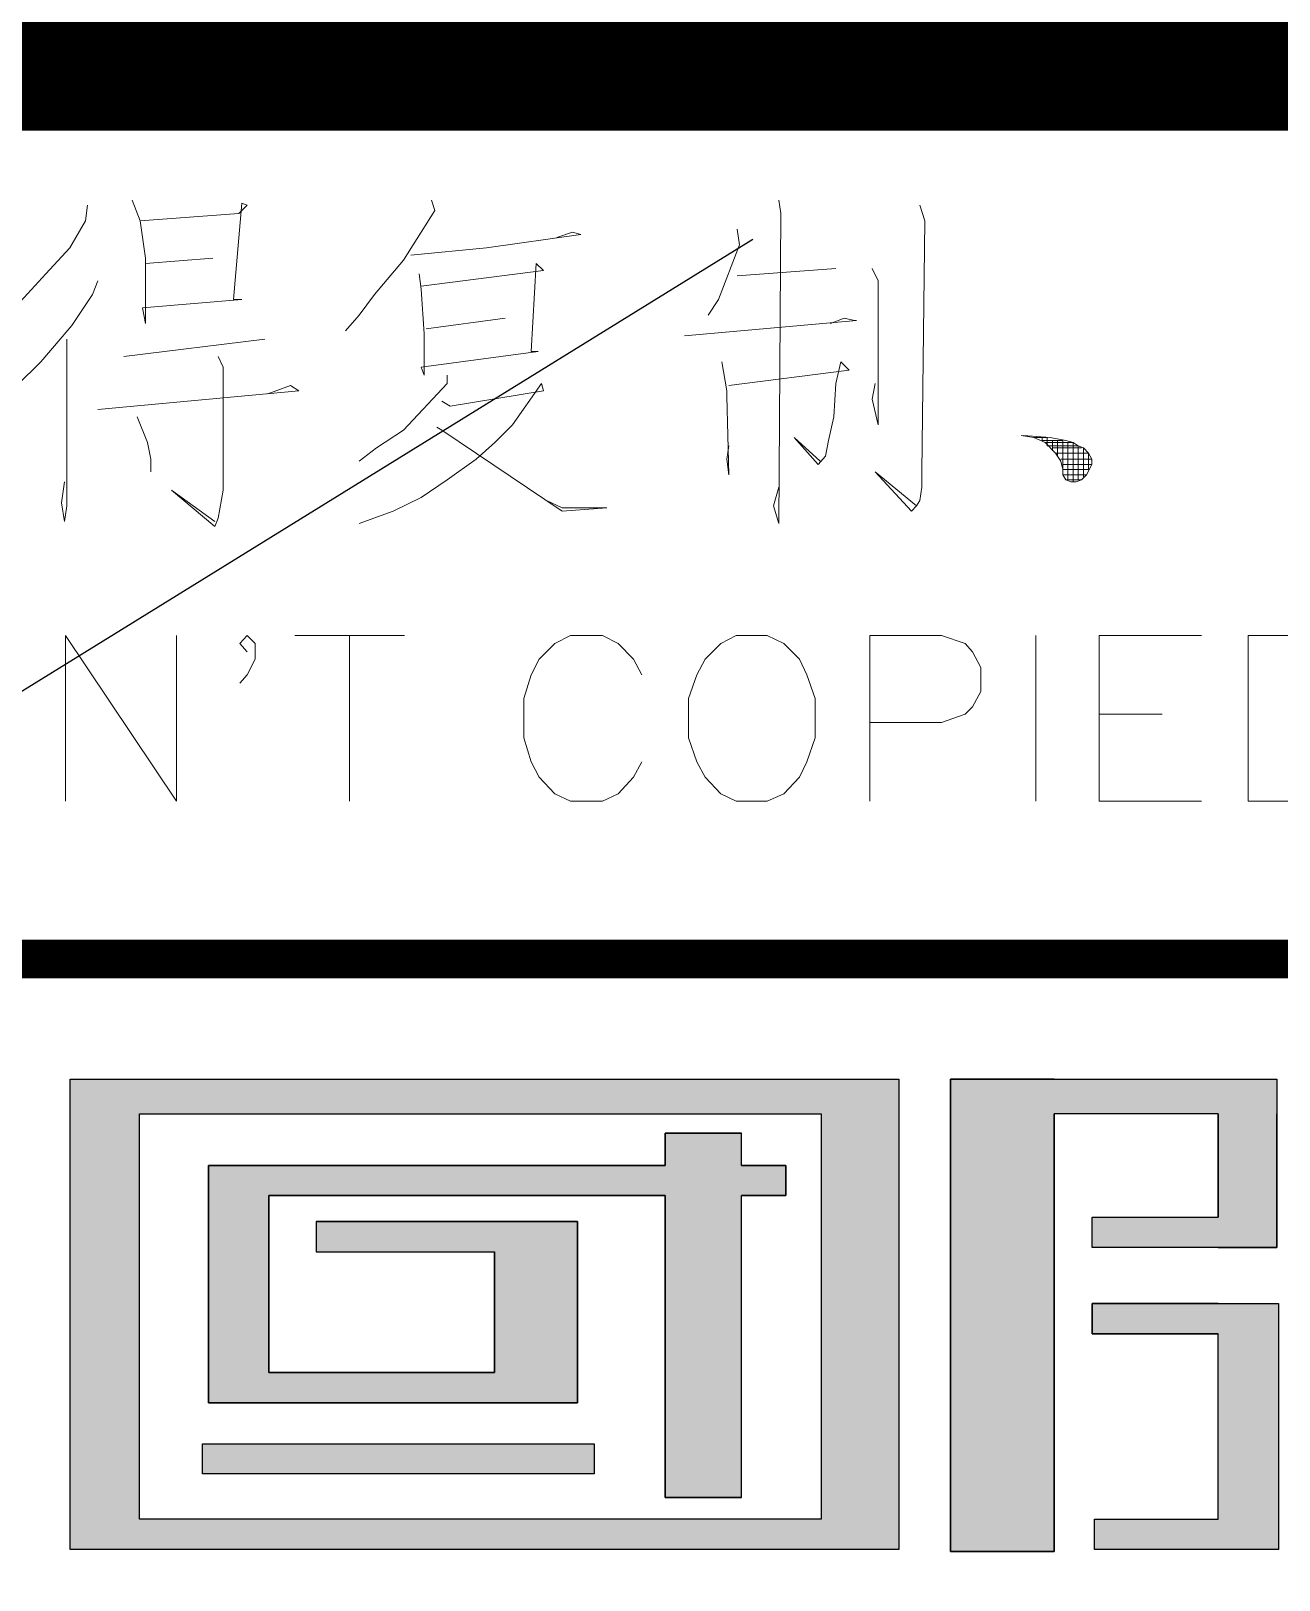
# Model space of a CAD drawing. Extents: x -809667 to 586099, y 3084146 to 3634412.
# Drawn here: x 382127.91 to 382133.56, y 3085856.74 to 3085863.75 of the extents above; entities that cross this region are included whole.
import ezdxf

# ---------------------------------------------------------------- set-up
doc = ezdxf.new("R2010")
doc.units = 0
doc.header["$LTSCALE"] = 0.5
doc.layers.get('0').update_dxf_attribs({"linetype": 'CONTINUOUS'})
doc.layers.add('dxt', color=252, linetype='CONTINUOUS')
doc.layers.add('PUB_TITLE', color=4, linetype='CONTINUOUS')
doc.linetypes.add('10421', pattern='A,2,[150,AAA.SHX,S=1,R=0,X=0,Y=1],1e-11', length=2)

# ---------------------------------------------------------------- blocks, each defined once
blk = doc.blocks.new('AACI')
at = {"layer": 'PUB_TITLE'}
h = blk.add_hatch(color=256, dxfattribs=at)
h.paths.add_polyline_path([(3701.5, 3492.7), (3084.3, 3492.7), (3084.3, 3859.9), (3701.5, 3859.9)], flags=16)
h.paths.add_polyline_path([(3021.7, 3891.2), (3771.8, 3891.2), (3771.8, 3465.4), (3021.7, 3465.4)])
h = blk.add_hatch(color=256, dxfattribs=at)
h.paths.add_polyline_path([(3701.5, 3492.7), (3084.3, 3492.7), (3084.3, 3859.9), (3701.5, 3859.9)], flags=16)
h.paths.add_polyline_path([(3021.7, 3891.2), (3771.8, 3891.2), (3771.8, 3465.4), (3021.7, 3465.4)])
for points in [[(3946.9, 3766.2), (4060.9, 3766.2), (4060.9, 3859.9), (3912.4, 3859.9), (3912.4, 3463.5), (3818.7, 3463.5), (3818.7, 3891.2), (4113.9, 3891.2), (4113.9, 3738.8), (3946.9, 3738.8)], [(3946.9, 3766.2), (4060.9, 3766.2), (4060.9, 3859.9), (3912.4, 3859.9), (3912.4, 3463.5), (3818.7, 3463.5), (3818.7, 3891.2), (4113.9, 3891.2), (4113.9, 3738.8), (3946.9, 3738.8)], [(3560.2, 3842.4), (3560.2, 3813.1), (3146.8, 3813.1), (3146.8, 3598.2), (3480.8, 3598.2), (3480.8, 3762.3), (3244.4, 3762.3), (3244.4, 3734.9), (3405.6, 3734.9), (3405.6, 3625.5), (3201.5, 3625.5), (3201.5, 3785.7), (3560.2, 3785.7), (3560.2, 3512.3), (3629.4, 3512.3), (3629.4, 3785.7), (3669.5, 3785.7), (3669.5, 3813.1), (3629.4, 3813.1), (3629.4, 3842.4)], [(3560.2, 3842.4), (3560.2, 3813.1), (3146.8, 3813.1), (3146.8, 3598.2), (3480.8, 3598.2), (3480.8, 3762.3), (3244.4, 3762.3), (3244.4, 3734.9), (3405.6, 3734.9), (3405.6, 3625.5), (3201.5, 3625.5), (3201.5, 3785.7), (3560.2, 3785.7), (3560.2, 3512.3), (3629.4, 3512.3), (3629.4, 3785.7), (3669.5, 3785.7), (3669.5, 3813.1), (3629.4, 3813.1), (3629.4, 3842.4)], [(3946.9, 3688.1), (4115.6, 3688.1), (4115.6, 3465.4), (3948.8, 3465.4), (3948.8, 3492.7), (4060.9, 3492.7), (4060.9, 3660.7), (3946.9, 3660.7)], [(3946.9, 3688.1), (4115.6, 3688.1), (4115.6, 3465.4), (3948.8, 3465.4), (3948.8, 3492.7), (4060.9, 3492.7), (4060.9, 3660.7), (3946.9, 3660.7)], [(3496.1, 3561.1), (3496.1, 3533.7), (3141.5, 3533.7), (3141.5, 3561.1)], [(3496.1, 3561.1), (3496.1, 3533.7), (3141.5, 3533.7), (3141.5, 3561.1)]]:
    blk.add_hatch(color=256, dxfattribs=at).paths.add_polyline_path(points)
for p, q in [((3021.7, 3891.2), (3771.8, 3891.2)), ((3021.7, 3465.4), (3021.7, 3891.2)), ((3021.7, 3891.2), (3771.8, 3891.2)), ((3021.7, 3465.4), (3021.7, 3891.2)), ((3771.8, 3891.2), (3771.8, 3465.4)), ((3771.8, 3891.2), (3771.8, 3465.4)), ((3912.4, 3891.2), (3818.7, 3891.2)), ((3818.7, 3891.2), (3818.7, 3463.5)), ((3912.4, 3891.2), (3818.7, 3891.2)), ((3818.7, 3891.2), (3818.7, 3463.5)), ((3818.7, 3463.5), (3818.7, 3891.2)), ((3818.7, 3891.2), (4113.9, 3891.2)), ((3912.4, 3891.2), (3818.7, 3891.2)), ((3818.7, 3891.2), (3818.7, 3463.5)), ((3912.4, 3891.2), (3818.7, 3891.2)), ((3818.7, 3891.2), (3818.7, 3463.5)), ((3818.7, 3463.5), (3818.7, 3891.2)), ((3818.7, 3891.2), (4113.9, 3891.2)), ((3912.4, 3891.2), (4113.9, 3891.2)), ((3912.4, 3891.2), (4113.9, 3891.2)), ((3912.4, 3891.2), (4113.9, 3891.2)), ((3912.4, 3891.2), (4113.9, 3891.2)), ((4113.9, 3891.2), (4113.9, 3859.9)), ((4113.9, 3891.2), (4113.9, 3859.9)), ((4113.9, 3891.2), (4113.9, 3738.8)), ((4113.9, 3891.2), (4113.9, 3859.9)), ((4113.9, 3891.2), (4113.9, 3859.9)), ((4113.9, 3891.2), (4113.9, 3738.8)), ((3084.3, 3492.7), (3084.3, 3859.9)), ((3084.3, 3859.9), (3701.5, 3859.9)), ((3084.3, 3492.7), (3084.3, 3859.9)), ((3084.3, 3859.9), (3701.5, 3859.9)), ((3701.5, 3859.9), (3701.5, 3492.7)), ((3701.5, 3859.9), (3701.5, 3492.7)), ((3912.4, 3463.5), (3912.4, 3859.9)), ((4060.9, 3859.9), (3912.4, 3859.9)), ((3912.4, 3463.5), (3912.4, 3859.9)), ((4060.9, 3859.9), (3912.4, 3859.9)), ((4060.9, 3859.9), (3912.4, 3859.9)), ((3912.4, 3859.9), (3912.4, 3463.5)), ((3912.4, 3463.5), (3912.4, 3859.9)), ((4060.9, 3859.9), (3912.4, 3859.9)), ((3912.4, 3463.5), (3912.4, 3859.9)), ((4060.9, 3859.9), (3912.4, 3859.9)), ((4060.9, 3859.9), (3912.4, 3859.9)), ((3912.4, 3859.9), (3912.4, 3463.5)), ((4060.9, 3859.9), (4060.9, 3766.2)), ((4060.9, 3859.9), (4060.9, 3766.2)), ((4060.9, 3766.2), (4060.9, 3859.9)), ((4060.9, 3859.9), (4060.9, 3766.2)), ((4060.9, 3859.9), (4060.9, 3766.2)), ((4060.9, 3766.2), (4060.9, 3859.9)), ((4113.9, 3738.8), (4113.9, 3859.9)), ((4113.9, 3738.8), (4113.9, 3859.9)), ((4113.9, 3738.8), (4113.9, 3859.9)), ((4113.9, 3738.8), (4113.9, 3859.9)), ((3560.2, 3813.1), (3560.2, 3842.4)), ((3560.2, 3842.4), (3629.4, 3842.4)), ((3560.2, 3842.4), (3560.2, 3813.1)), ((3629.4, 3842.4), (3560.2, 3842.4)), ((3560.2, 3813.1), (3560.2, 3842.4)), ((3560.2, 3842.4), (3629.4, 3842.4)), ((3560.2, 3842.4), (3560.2, 3813.1)), ((3629.4, 3842.4), (3560.2, 3842.4)), ((3629.4, 3813.1), (3629.4, 3842.4)), ((3629.4, 3813.1), (3629.4, 3842.4)), ((3629.4, 3813.1), (3629.4, 3842.4)), ((3629.4, 3813.1), (3629.4, 3842.4)), ((3146.8, 3598.2), (3146.8, 3813.1)), ((3146.8, 3813.1), (3560.2, 3813.1)), ((3560.2, 3813.1), (3146.8, 3813.1)), ((3146.8, 3813.1), (3146.8, 3598.2)), ((3146.8, 3598.2), (3146.8, 3813.1)), ((3146.8, 3813.1), (3560.2, 3813.1)), ((3560.2, 3813.1), (3146.8, 3813.1)), ((3146.8, 3813.1), (3146.8, 3598.2)), ((3629.4, 3813.1), (3669.5, 3813.1)), ((3669.5, 3813.1), (3629.4, 3813.1)), ((3629.4, 3813.1), (3669.5, 3813.1)), ((3669.5, 3813.1), (3629.4, 3813.1)), ((3669.5, 3813.1), (3669.5, 3785.7)), ((3669.5, 3785.7), (3669.5, 3813.1)), ((3669.5, 3813.1), (3669.5, 3785.7)), ((3669.5, 3785.7), (3669.5, 3813.1)), ((3560.2, 3785.7), (3201.5, 3785.7)), ((3201.5, 3785.7), (3201.5, 3625.5)), ((3201.5, 3625.5), (3201.5, 3785.7)), ((3201.5, 3785.7), (3560.2, 3785.7)), ((3560.2, 3785.7), (3201.5, 3785.7)), ((3201.5, 3785.7), (3201.5, 3625.5)), ((3201.5, 3625.5), (3201.5, 3785.7)), ((3201.5, 3785.7), (3560.2, 3785.7)), ((3560.2, 3512.3), (3560.2, 3785.7)), ((3560.2, 3785.7), (3560.2, 3512.3)), ((3560.2, 3512.3), (3560.2, 3785.7)), ((3560.2, 3785.7), (3560.2, 3512.3)), ((3629.4, 3512.3), (3629.4, 3785.7)), ((3669.5, 3785.7), (3629.4, 3785.7)), ((3629.4, 3512.3), (3629.4, 3785.7)), ((3629.4, 3785.7), (3669.5, 3785.7)), ((3629.4, 3512.3), (3629.4, 3785.7)), ((3669.5, 3785.7), (3629.4, 3785.7)), ((3629.4, 3512.3), (3629.4, 3785.7)), ((3629.4, 3785.7), (3669.5, 3785.7)), ((3244.4, 3762.3), (3244.4, 3734.9)), ((3244.4, 3762.3), (3480.8, 3762.3)), ((3480.8, 3762.3), (3244.4, 3762.3)), ((3244.4, 3762.3), (3244.4, 3734.9)), ((3244.4, 3762.3), (3244.4, 3734.9)), ((3244.4, 3762.3), (3480.8, 3762.3)), ((3480.8, 3762.3), (3244.4, 3762.3)), ((3244.4, 3762.3), (3244.4, 3734.9)), ((3480.8, 3762.3), (3480.8, 3598.2)), ((3480.8, 3598.2), (3480.8, 3762.3)), ((3480.8, 3762.3), (3480.8, 3598.2)), ((3480.8, 3598.2), (3480.8, 3762.3)), ((3946.9, 3738.8), (3946.9, 3766.2)), ((3946.9, 3766.2), (4060.9, 3766.2)), ((3946.9, 3738.8), (3946.9, 3766.2)), ((3946.9, 3766.2), (4060.9, 3766.2)), ((3946.9, 3766.2), (4060.9, 3766.2)), ((3946.9, 3738.8), (3946.9, 3766.2)), ((3946.9, 3738.8), (3946.9, 3766.2)), ((3946.9, 3766.2), (4060.9, 3766.2)), ((3946.9, 3738.8), (3946.9, 3766.2)), ((3946.9, 3766.2), (4060.9, 3766.2)), ((3946.9, 3766.2), (4060.9, 3766.2)), ((3946.9, 3738.8), (3946.9, 3766.2)), ((3244.4, 3734.9), (3405.6, 3734.9)), ((3244.4, 3734.9), (3405.6, 3734.9)), ((3244.4, 3734.9), (3405.6, 3734.9)), ((3244.4, 3734.9), (3405.6, 3734.9)), ((3405.6, 3625.5), (3405.6, 3734.9)), ((3405.6, 3734.9), (3405.6, 3625.5)), ((3405.6, 3625.5), (3405.6, 3734.9)), ((3405.6, 3734.9), (3405.6, 3625.5)), ((4060.9, 3738.8), (3946.9, 3738.8)), ((4060.9, 3738.8), (3946.9, 3738.8)), ((4113.9, 3738.8), (3946.9, 3738.8)), ((4060.9, 3738.8), (3946.9, 3738.8)), ((4060.9, 3738.8), (3946.9, 3738.8)), ((4113.9, 3738.8), (3946.9, 3738.8)), ((4060.9, 3738.8), (4113.9, 3738.8)), ((4060.9, 3738.8), (4113.9, 3738.8)), ((4060.9, 3738.8), (4113.9, 3738.8)), ((4060.9, 3738.8), (4113.9, 3738.8)), ((4060.9, 3688.1), (3946.9, 3688.1)), ((3946.9, 3688.1), (3946.9, 3660.7)), ((4060.9, 3688.1), (3946.9, 3688.1)), ((3946.9, 3688.1), (3946.9, 3660.7)), ((3946.9, 3688.1), (4115.6, 3688.1)), ((3946.9, 3660.7), (3946.9, 3688.1)), ((4060.9, 3688.1), (3946.9, 3688.1)), ((3946.9, 3688.1), (3946.9, 3660.7)), ((4060.9, 3688.1), (3946.9, 3688.1)), ((3946.9, 3688.1), (3946.9, 3660.7)), ((3946.9, 3688.1), (4115.6, 3688.1)), ((3946.9, 3660.7), (3946.9, 3688.1)), ((4060.9, 3688.1), (4115.6, 3688.1)), ((4060.9, 3688.1), (4115.6, 3688.1)), ((4060.9, 3688.1), (4115.6, 3688.1)), ((4060.9, 3688.1), (4115.6, 3688.1)), ((4115.6, 3688.1), (4115.6, 3492.7)), ((4115.6, 3688.1), (4115.6, 3492.7)), ((4115.6, 3688.1), (4115.6, 3465.4)), ((4115.6, 3688.1), (4115.6, 3492.7)), ((4115.6, 3688.1), (4115.6, 3492.7)), ((4115.6, 3688.1), (4115.6, 3465.4)), ((3946.9, 3660.7), (4060.9, 3660.7)), ((3946.9, 3660.7), (4060.9, 3660.7)), ((4060.9, 3660.7), (3946.9, 3660.7)), ((3946.9, 3660.7), (4060.9, 3660.7)), ((3946.9, 3660.7), (4060.9, 3660.7)), ((4060.9, 3660.7), (3946.9, 3660.7)), ((4060.9, 3492.7), (4060.9, 3660.7)), ((4060.9, 3492.7), (4060.9, 3660.7)), ((4060.9, 3492.7), (4060.9, 3660.7)), ((4060.9, 3492.7), (4060.9, 3660.7)), ((4060.9, 3492.7), (4060.9, 3660.7)), ((4060.9, 3492.7), (4060.9, 3660.7)), ((3201.5, 3625.5), (3405.6, 3625.5)), ((3405.6, 3625.5), (3201.5, 3625.5)), ((3201.5, 3625.5), (3405.6, 3625.5)), ((3405.6, 3625.5), (3201.5, 3625.5)), ((3480.8, 3598.2), (3146.8, 3598.2)), ((3146.8, 3598.2), (3480.8, 3598.2)), ((3480.8, 3598.2), (3146.8, 3598.2)), ((3146.8, 3598.2), (3480.8, 3598.2)), ((3141.5, 3533.7), (3141.5, 3561.1)), ((3141.5, 3561.1), (3496.1, 3561.1)), ((3141.5, 3533.7), (3141.5, 3561.1)), ((3141.5, 3561.1), (3496.1, 3561.1)), ((3496.1, 3561.1), (3496.1, 3533.7)), ((3496.1, 3561.1), (3496.1, 3533.7)), ((3496.1, 3533.7), (3141.5, 3533.7)), ((3496.1, 3533.7), (3141.5, 3533.7)), ((3629.4, 3512.3), (3560.2, 3512.3)), ((3560.2, 3512.3), (3629.4, 3512.3)), ((3629.4, 3512.3), (3560.2, 3512.3)), ((3560.2, 3512.3), (3629.4, 3512.3)), ((3701.5, 3492.7), (3084.3, 3492.7)), ((3701.5, 3492.7), (3084.3, 3492.7)), ((3948.8, 3465.4), (3948.8, 3492.7)), ((3948.8, 3492.7), (4060.9, 3492.7)), ((3948.8, 3465.4), (3948.8, 3492.7)), ((3948.8, 3492.7), (4060.9, 3492.7)), ((3948.8, 3465.4), (3948.8, 3492.7)), ((3948.8, 3492.7), (4060.9, 3492.7)), ((3948.8, 3465.4), (3948.8, 3492.7)), ((3948.8, 3492.7), (4060.9, 3492.7)), ((3948.8, 3465.4), (3948.8, 3492.7)), ((3948.8, 3492.7), (4060.9, 3492.7)), ((3948.8, 3465.4), (3948.8, 3492.7)), ((3948.8, 3492.7), (4060.9, 3492.7)), ((4115.6, 3492.7), (4115.6, 3465.4)), ((4115.6, 3492.7), (4115.6, 3465.4)), ((4115.6, 3492.7), (4115.6, 3465.4)), ((4115.6, 3492.7), (4115.6, 3465.4)), ((3771.8, 3465.4), (3021.7, 3465.4)), ((3771.8, 3465.4), (3021.7, 3465.4)), ((4115.6, 3465.4), (3948.8, 3465.4)), ((4115.6, 3465.4), (3948.8, 3465.4)), ((4115.6, 3465.4), (3948.8, 3465.4)), ((4115.6, 3465.4), (3948.8, 3465.4)), ((4115.6, 3465.4), (3948.8, 3465.4)), ((4115.6, 3465.4), (3948.8, 3465.4)), ((3818.7, 3463.5), (3912.4, 3463.5)), ((3818.7, 3463.5), (3912.4, 3463.5)), ((3912.4, 3463.5), (3818.7, 3463.5)), ((3818.7, 3463.5), (3912.4, 3463.5)), ((3818.7, 3463.5), (3912.4, 3463.5)), ((3912.4, 3463.5), (3818.7, 3463.5))]:
    blk.add_line(p, q, dxfattribs=at)
blk.add_lwpolyline([(0, 4000), (6000, 4000), (6000, 0), (0, 0)], close=True, dxfattribs=at)
blk = doc.blocks.new('DE')
at = {"layer": 'PUB_TITLE'}
for points in [[(-6000, 56600), (0, 56600), (0, 57400), (-6000, 57400)], [(-6000, 0), (0, 0), (0, 57400), (-6000, 57400)]]:
    blk.add_lwpolyline(points, close=True, dxfattribs=at)
at = {"layer": 'PUB_TITLE', "color": 140, "lineweight": 0}
for points in [[(-2922.4, 57287.1), (-2914.9, 57268.3), (-2910.2, 57234.5), (-2910.2, 57204.5), (-2910.2, 57184.8), (-2910.2, 57175.4), (-2913, 57189.5), (-2823, 57197), (-2830.5, 57197), (-2823, 57284.3), (-2818.3, 57282.4), (-2825.8, 57274.9), (-2914.9, 57268.3)], [(-2651.3, 57287.1), (-2648.4, 57277.7), (-2676.6, 57232.6), (-2702.9, 57201.7), (-2716.9, 57182.9), (-2729.1, 57168.8)], [(-2336.9, 57287.1), (-2335.1, 57274.9), (-2336.9, 56994.3), (-2341.6, 57010.3), (-2336.9, 57027.2)], [(-2962.8, 57282.4), (-2964.6, 57268.3), (-2978.7, 57243.9), (-3000.3, 57220.5), (-3023.7, 57195.1), (-3035.9, 57187.6)], [(-2209.3, 57282.4), (-2204.7, 57268.3), (-2207.5, 57041.2), (-2207.5, 57027.2), (-2209.3, 57015), (-2212.2, 57010.3), (-2216.8, 57005.6), (-2249.7, 57041.2), (-2212.2, 57010.3)], [(-2670, 57237.3), (-2601.5, 57243.9), (-2516.2, 57256.1), (-2523.7, 57258), (-2537.7, 57253.3)], [(-2374.5, 57260.8), (-2372.6, 57246.7), (-2391.4, 57197), (-2400.7, 57182.9)], [(-2910.2, 57229.8), (-2849.2, 57234.5)], [(-2662.5, 57220.5), (-2660.6, 57206.4), (-2657.8, 57166), (-2657.8, 57128.5), (-2660.6, 57136), (-2554.6, 57150.1), (-2561.2, 57150.1), (-2556.5, 57229.8), (-2549.9, 57223.3), (-2660.6, 57209.2)], [(-2953.4, 57213.9), (-2958.1, 57201.7), (-2976.8, 57173.5), (-3005, 57140.7), (-3026.6, 57119.1), (-3047.2, 57102.2)], [(-2374.5, 57218.6), (-2285.3, 57225.1)], [(-2252.5, 57225.1), (-2246.9, 57213.9), (-2246.9, 57083.5), (-2252.5, 57106.9), (-2249.7, 57121)], [(-2584.6, 57180.1), (-2656, 57170.7)], [(-2422.3, 57164.2), (-2266.6, 57178.2), (-2268.5, 57178.2), (-2277.8, 57180.1), (-2290, 57175.4)], [(-2981.5, 57161.3), (-2981.5, 57010.3), (-2983.4, 56996.2), (-2986.2, 57013.1), (-2983.4, 57031.9)], [(-2929.9, 57145.4), (-2802.3, 57161.3)], [(-2844.5, 57145.4), (-2839.9, 57136), (-2839.9, 57067.5), (-2839.9, 57024.4), (-2844.5, 56999), (-2847.4, 56991.5), (-2886.8, 57024.4), (-2847.4, 56996.2)], [(-2388.5, 57140.7), (-2383.9, 57114.4), (-2383.9, 57109.7), (-2382, 57038.4), (-2383.9, 57052.5), (-2382, 57064.7)], [(-2382, 57119.1), (-2273.1, 57133.2), (-2280.6, 57140.7), (-2285.3, 57121), (-2287.2, 57091), (-2291.9, 57069.4), (-2294.7, 57055.3), (-2301.3, 57047.8), (-2322.9, 57072.2), (-2299.4, 57050.6)], [(-2953.4, 57097.5), (-2771.4, 57114.4), (-2778.9, 57119.1), (-2799.5, 57111.6)], [(-2637.2, 57128.5), (-2637.2, 57121), (-2676.6, 57078.8), (-2701, 57062.8), (-2716.9, 57050.6)], [(-2641.9, 57105), (-2634.4, 57100.4), (-2549.9, 57114.4), (-2551.8, 57121), (-2578.1, 57083.5), (-2594, 57067.5), (-2610.9, 57052.5), (-2637.2, 57033.7), (-2660.6, 57017.8), (-2686, 57005.6), (-2716.9, 56994.3)], [(-2917.7, 57091), (-2908.3, 57067.5), (-2905.5, 57052.5), (-2905.5, 57041.2)], [(-2646.6, 57081.6), (-2641.9, 57078.8), (-2533, 57005.6), (-2492.7, 57008.4), (-2533, 57008.4), (-2547.1, 57015)], [(-2115.5, 57074.1), (-2091.1, 57072.2), (-2077, 57069.4), (-2070.5, 57067.5), (-2065.8, 57064.7), (-2061.1, 57062.8), (-2056.4, 57058.1), (-2053.6, 57052.5), (-2053.6, 57047.8), (-2058.3, 57038.4), (-2063, 57033.7), (-2067.7, 57031.9), (-2072.4, 57031.9), (-2077, 57033.7), (-2079.9, 57038.4), (-2079.9, 57043.1), (-2081.7, 57050.6), (-2086.4, 57058.1), (-2095.8, 57067.5), (-2106.1, 57072.2), (-2117.4, 57074.1)], [(-2106.1, 57072.2), (-2093.9, 57072.2)], [(-2098.6, 57069.4), (-2098.6, 57072.2)], [(-2079.9, 57069.4), (-2098.6, 57069.4)], [(-2095.8, 57067.5), (-2070.5, 57067.5)], [(-2093.9, 57072.2), (-2093.9, 57064.7)], [(-2065.8, 57064.7), (-2093.9, 57064.7)], [(-2089.2, 57060), (-2089.2, 57069.4)], [(-2089.2, 57062.8), (-2063, 57062.8)], [(-2084.6, 57069.4), (-2084.6, 57055.3)], [(-2079.9, 57038.4), (-2079.9, 57069.4)], [(-2075.2, 57067.5), (-2075.2, 57033.7)], [(-2070.5, 57031.9), (-2070.5, 57067.5)], [(-2065.8, 57064.7), (-2065.8, 57033.7)], [(-2061.1, 57036.6), (-2061.1, 57062.8)], [(-2056.4, 57058.1), (-2086.4, 57058.1)], [(-2081.7, 57052.5), (-2053.6, 57052.5)], [(-2053.6, 57047.8), (-2079.9, 57047.8)], [(-2056.4, 57058.1), (-2056.4, 57043.1)], [(-2079.9, 57043.1), (-2056.4, 57043.1)], [(-2058.3, 57038.4), (-2079.9, 57038.4)], [(-2077, 57033.7), (-2063, 57033.7)], [(-2982.5, 56893), (-2982.5, 56742.9)], [(-2982.5, 56893), (-2882.1, 56742.9), (-2882.1, 56893)], [(-2818.3, 56878), (-2824.8, 56885.5), (-2818.3, 56893), (-2810.8, 56885.5), (-2810.8, 56871.4), (-2818.3, 56857.3), (-2824.8, 56849.8)], [(-2775.1, 56893), (-2675.7, 56893)], [(-2725.4, 56893), (-2725.4, 56742.9)], [(-2460.8, 56857.3), (-2468.3, 56871.4), (-2482.4, 56885.5), (-2496.4, 56893), (-2525.5, 56893), (-2539.6, 56885.5), (-2553.7, 56871.4), (-2561.2, 56857.3), (-2567.8, 56835.8), (-2567.8, 56800.1), (-2561.2, 56778.5), (-2553.7, 56764.5), (-2539.6, 56749.4), (-2525.5, 56742.9), (-2496.4, 56742.9), (-2482.4, 56749.4), (-2468.3, 56764.5), (-2460.8, 56778.5)], [(-2254.4, 56893), (-2254.4, 56742.9)], [(-2254.4, 56893), (-2189.6, 56893), (-2168.1, 56885.5), (-2161.5, 56878), (-2154, 56863.9), (-2154, 56842.3), (-2161.5, 56828.3), (-2168.1, 56821.7), (-2189.6, 56814.2), (-2254.4, 56814.2)], [(-2104.3, 56893), (-2104.3, 56742.9)], [(-2047, 56893), (-2047, 56742.9)], [(-2047, 56893), (-1954.1, 56893)], [(-1911.9, 56893), (-1911.9, 56742.9)], [(-1911.9, 56893), (-1861.2, 56893), (-1839.7, 56885.5), (-1825.6, 56871.4), (-1819, 56857.3), (-1811.5, 56835.8), (-1811.5, 56800.1), (-1819, 56778.5), (-1825.6, 56764.5), (-1839.7, 56749.4), (-1861.2, 56742.9), (-1911.9, 56742.9)], [(-2047, 56821.7), (-1989.8, 56821.7)], [(-2047, 56742.9), (-1954.1, 56742.9)]]:
    blk.add_lwpolyline(points, dxfattribs=at)
blk.add_lwpolyline([(-2375.4, 56893), (-2389.5, 56885.5), (-2403.6, 56871.4), (-2411.1, 56857.3), (-2418.6, 56835.8), (-2418.6, 56800.1), (-2411.1, 56778.5), (-2403.6, 56764.5), (-2389.5, 56749.4), (-2375.4, 56742.9), (-2347.3, 56742.9), (-2332.3, 56749.4), (-2318.2, 56764.5), (-2311.6, 56778.5), (-2304.1, 56800.1), (-2304.1, 56835.8), (-2311.6, 56857.3), (-2318.2, 56871.4), (-2332.3, 56885.5), (-2347.3, 56893), (-2375.4, 56893)], close=True, dxfattribs=at)
at = {"layer": 'PUB_TITLE', "const_width": 35}
blk.add_lwpolyline([(-6000, 56600), (0, 56600)], dxfattribs=at)
at = {"layer": 'PUB_TITLE'}
blk.add_blockref('AACI', (-6000, 52600), dxfattribs=at)
blk = doc.blocks.new('DEEEE')
at = {"layer": 'PUB_TITLE'}
blk.add_blockref('DE', (917508.9, -201220.5), dxfattribs=at)

msp = doc.modelspace()

# ---------------------------------------------------------------- linework, layer by layer
at = {"layer": 'dxt', "color": 252, "linetype": '10421', "flags": 128}
msp.add_lwpolyline([(382068.0505, 3085846.1365), (382074.4265, 3085848.1729), (382091.3142, 3085852.3316), (382098.4609, 3085848.9803), (382101.5279, 3085847.2785), (382104.3517, 3085848.1984), (382111.3499, 3085849.5475), (382114.6034, 3085851.5714), (382122.3996, 3085856.1709), (382123.8115, 3085858.256), (382131.1799, 3085862.8111)], dxfattribs=at)
at = {"layer": 'PUB_TITLE', "linetype": 'Continuous', "const_width": 0.5}
msp.add_lwpolyline([(381739.9815, 3085576.5531), (382142.9815, 3085576.5531), (382142.9815, 3085863.5531), (381739.9815, 3085863.5531)], close=True, dxfattribs=at)

# ---------------------------------------------------------------- block references
at = {"xscale": 0.005, "yscale": 0.005, "zscale": 0.005}
msp.add_blockref('DEEEE', (377555.4368, 3086582.6554), dxfattribs=at)

doc.saveas('drawing.dxf')
